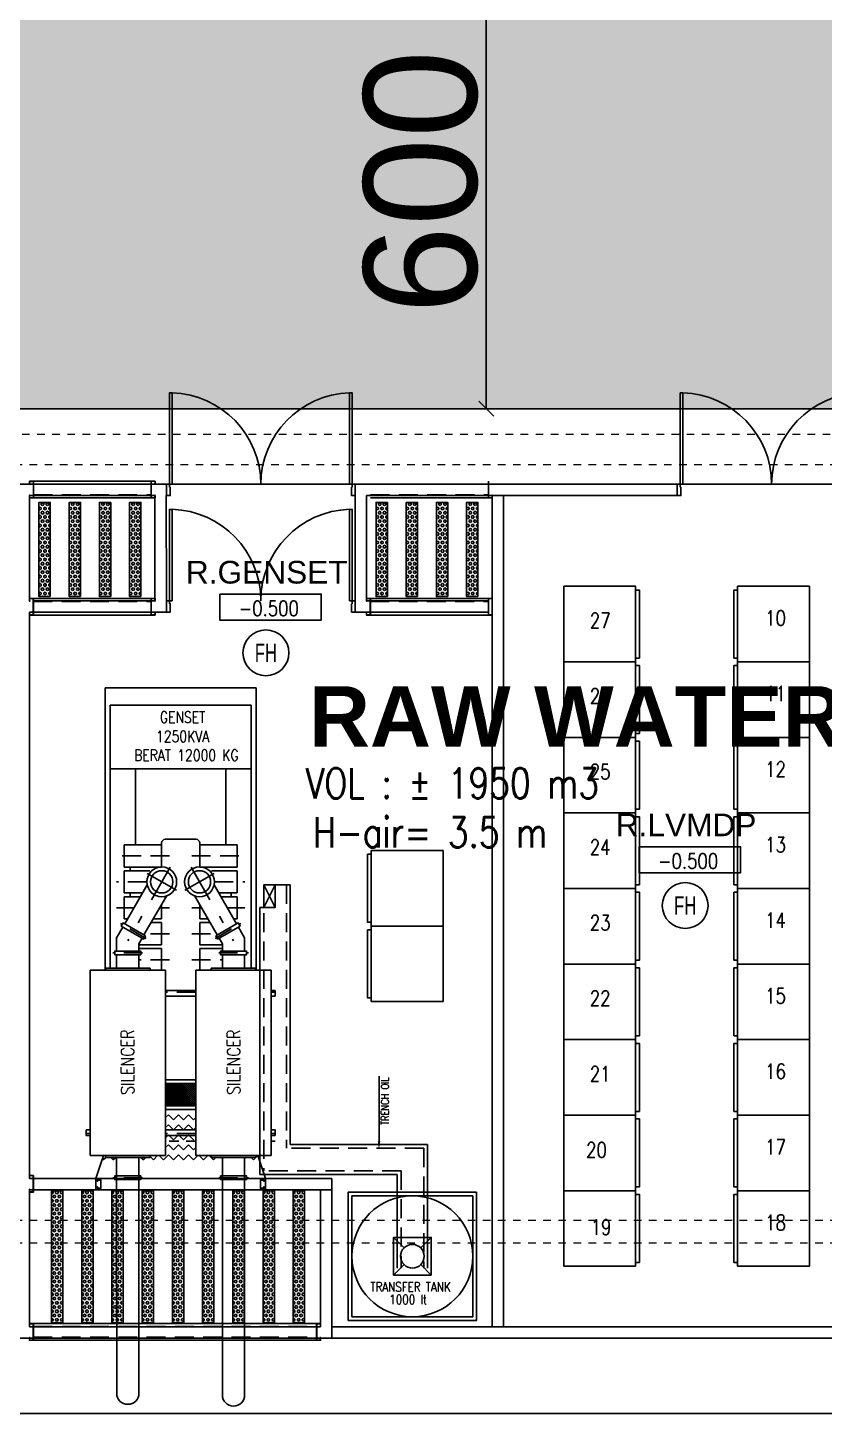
# Model space of a CAD drawing. Header units: inches. Extents: x 0 to 558, y -1 to 295.
# Drawn here: x 228.6 to 239.15, y 106.03 to 124.32 of the extents above; entities that cross this region are included whole.
import ezdxf
from ezdxf.enums import TextEntityAlignment as Align

# ---------------------------------------------------------------- set-up
doc = ezdxf.new("R2010")
doc.units = ezdxf.units.IN
doc.header["$MEASUREMENT"] = 0
for name, pattern in [('$0$HIDDEN', [0.375, 0.25, -0.125]), ('DASHDOT', [1, 0.5, -0.25, 0, -0.25]), ('HIDDEN', [0.375, 0.25, -0.125]), ('HIDDEN2', [0.1875, 0.125, -0.0625])]:
    doc.linetypes.add(name, pattern=pattern)
doc.layers.get('defpoints').update_dxf_attribs({"color": 1})
for name, color, linetype, lineweight in [('A-Anno-Leg', 7, 'Continuous', 30), ('A-FINISH', 1, 'Continuous', 5), ('ARSIR BETON', 8, 'Continuous', 5), ('lan', 7, 'Continuous', 15), ('RUMPUT', 93, 'Continuous', 0), ('u', 6, 'Continuous', 20)]:
    doc.layers.add(name, color=color, linetype=linetype, lineweight=lineweight)
for name, color, linetype in [('A-NOT+TEXT_100', 7, 'Continuous'), ('A-TXT100', 7, 'Continuous'), ('AR-DOOR', 8, 'Continuous'), ('AR-WALL', 8, 'Continuous'), ('AR-WIN', 8, 'Continuous'), ('dinding', 3, 'Continuous'), ('EL-ATT', 7, 'Continuous'), ('EL-GENSET', 3, 'Continuous'), ('EL-PANEL', 4, 'Continuous'), ('EL-STORAGE', 3, 'Continuous'), ('EL-TRENCH', 3, 'Continuous'), ('FEEDER', 3, 'Continuous'), ('LANTAI', 57, 'Continuous'), ('PA-FINISHING', 1, 'Continuous'), ('PL-TEKS', 7, 'Continuous'), ('PROFIL', 8, 'Continuous')]:
    doc.layers.add(name, color=color, linetype=linetype)
doc.styles.add('AR-300', font='arial.ttf', dxfattribs={"width": 0.8, "height": 900})
doc.styles.add('B-400', font='sanssb__.ttf', dxfattribs={"height": 400})
doc.styles.add('S-250', font='SIMPLEX.SHX', dxfattribs={"height": 250})
doc.styles.add('S035', font='SIMPLEX', dxfattribs={"width": 0.8, "height": 0.35})
doc.styles.add('S2-50', font='simplex.shx', dxfattribs={"width": 0.8, "height": 100})
doc.styles.add('S20-100', font='simplex.shx', dxfattribs={"width": 0.8, "height": 200})
doc.styles.add('S25-200', font='swissc.ttf', dxfattribs={"height": 500})
doc.styles.get("Standard").update_dxf_attribs({"font": 'arial.ttf'})
doc.dimstyles.new('sk-100 (SITE)', dxfattribs={"dimtxt": 1.5, "dimasz": 0.2, "dimexe": 0.2, "dimexo": 0, "dimgap": 0.1, "dimtad": 1, "dimdec": 0, "dimlfac": 100, "dimzin": 0, "dimdsep": 46, "dimtxsty": 'Standard', "dimblk": 'OBLIQUE', "dimcen": 0.09, "dimadec": 0, "dimazin": 0, "dimtfac": 1, "dimtdec": 0, "dimtofl": 0, "dimtmove": 0, "dimatfit": 3, "dimldrblk": 'OBLIQUE', "dimfxl": 1, "dimtolj": 1, "dimtzin": 0, "dimarcsym": 0})

# ---------------------------------------------------------------- blocks, each defined once
blk = doc.blocks.new('PROFIL')
at = {"layer": 'PROFIL'}
blk.add_lwpolyline([(13, -48, 0.388761), (10, -50), (0, -50), (0, 0), (110, 0), (110, -50), (100, -50, 0.388761), (97, -48), (91, -48, -0.414214), (90, -47, -0.414214), (91, -46), (98, -46, -0.231815), (101, -48), (106, -48, 0.414214), (108, -46), (108, -4, 0.414214), (106, -2), (4, -2, 0.414214), (2, -4), (2, -46, 0.414214), (4, -48), (9, -48, -0.231815), (12, -46), (19, -46, -0.414214), (20, -47, -0.414214), (19, -48)], format="xyb", close=True, dxfattribs=at)
blk = doc.blocks.new('PINT2')
at = {"layer": 'AR-DOOR'}
for points in [[(40, -110), (50, -110), (50, 0), (0, 0), (0, -150), (75, -150), (75, -1359), (40, -1359), (40, -150)], [(2460, -110), (2450, -110), (2450, 0), (2500, 0), (2500, -150), (2425, -150), (2425, -1359), (2460, -1359), (2460, -150)]]:
    blk.add_lwpolyline(points, close=True, dxfattribs=at)
for centre, start, end in [((40, -150), 271.6575, 0), ((2460, -150), 180, 268.3425)]:
    blk.add_arc(centre, 1210, start, end, dxfattribs=at)
blk = doc.blocks.new('TUNJUK_INI')
at = {"layer": 'A-NOT+TEXT_100', "color": 1}
blk.add_ellipse((0, 0), major_axis=(-252, 0), ratio=1, start_param=3.141678477293376, end_param=9.424863784472961, dxfattribs=at)
at = {"layer": 'A-NOT+TEXT_100', "style": 'S25-200', "width": 0.8}
blk.add_attdef('PC2', text='', height=200, dxfattribs=at).set_placement((0, 0), align=Align.MIDDLE_CENTER)
blk = doc.blocks.new('RG-1')
blk.add_lwpolyline([(-672, 342), (672, 342), (672, 0), (-672, 0)], close=True)
at = {"style": 'AR-300'}
for tag, p in [('0000', (-49, 1114)), ('XXX', (-49, 633))]:
    blk.add_attdef(tag, text='', height=300, dxfattribs=at).set_placement(p, align=Align.MIDDLE)
at = {"style": 'S20-100', "width": 0.8}
blk.add_attdef('%%P100.00', text='', height=200, dxfattribs=at).set_placement((-22, 54), align=Align.CENTER)
blk = doc.blocks.new('_Oblique')
at = {"color": 0, "linetype": 'ByBlock', "lineweight": -2}
blk.add_line((-0.5, -0.5), (0.5, 0.5), dxfattribs=at)
blk = doc.blocks.new('*D239')
at = {"layer": 'defpoints', "color": 0}
for p in [(232.482, 125.272), (230.482, 119.272), (234.677, 119.272)]:
    blk.add_point(p, dxfattribs=at)
at = {"layer": 'u', "color": 0, "lineweight": -2}
for p, q in [((232.482, 125.272), (234.877, 125.272)), ((234.677, 125.272), (234.677, 119.272)), ((230.482, 119.272), (234.877, 119.272))]:
    blk.add_line(p, q, dxfattribs=at)
at = {"layer": 'u', "color": 0, "lineweight": -2, "xscale": 0.2, "yscale": 0.2, "zscale": 0.2}
for p, rotation in [((234.677, 125.272), 90), ((234.677, 119.272), 270)]:
    blk.add_blockref('_Oblique', p, dxfattribs=dict(at, rotation=rotation))
at = {"layer": 'u', "color": 0, "insert": (233.811, 122.272), "char_height": 1.5, "attachment_point": 5, "rotation": 90}
blk.add_mtext('\\A1;600', dxfattribs=at)

msp = doc.modelspace()

# ---------------------------------------------------------------- hatches: boundary and pattern name
at = {"layer": 'ARSIR BETON'}
h = msp.add_hatch(dxfattribs=at)
h.set_pattern_fill('AR-HBONE', color=256, scale=0.004, style=0)
h.set_pattern_definition([(45, (37.0798, 226.14725), (6e-17, 0.5747364), [1.2192, -0.4064]), (135, (37.36716, 226.4346), (6e-17, 0.5747364), [1.2192, -0.4064])])
edge = h.paths.add_edge_path()
edge.add_arc((191.2828, 190.0679), 14, 90, 180)
edge.add_line((177.2828, 190.0679), (177.2828, 133.2715))
edge.add_arc((191.2827, 133.2715), 14, 179.99992, 263.11919)
edge.add_line((189.6055, 119.3724), (189.6055, 112.3227))
edge.add_line((189.6055, 112.3227), (189.7055, 112.3227))
edge.add_line((189.7055, 112.3227), (189.7055, 112.2227))
edge.add_line((189.7055, 112.2227), (201.7055, 112.2227))
edge.add_line((201.7055, 112.2227), (201.7055, 119.2715))
edge.add_line((201.7055, 119.2715), (380.22, 119.2715))
edge.add_arc((380.22, 133.2715), 14, 270, 360)
edge.add_line((394.22, 133.2715), (394.22, 186.8365))
edge.add_arc((380.07, 186.8365), 14.15, 0.00002, 89.99998)
edge.add_line((380.07, 200.9865), (288.3873, 200.9865))
edge.add_arc((288.3873, 203.9865), 3, 180, 270, ccw=False)
edge.add_line((285.3873, 203.9865), (285.3986, 204.9823))
edge.add_line((285.3986, 204.9823), (271.3873, 205.1475))
edge.add_line((271.3873, 205.1475), (271.3873, 204.9086))
edge.add_arc((270.5466, 204.9086), 0.8408, 270, 359.99999, ccw=False)
edge.add_line((270.5466, 204.0679), (191.2828, 204.0679))
edge = h.paths.add_edge_path()
edge.add_line((191.2672, 197.9562), (265.7566, 197.9585))
edge.add_arc((265.7568, 189.203), 8.7555, 41.343, 90.00169, ccw=False)
edge.add_line((272.3302, 194.9865), (332.5823, 194.9865))
edge.add_line((332.5823, 194.9865), (332.5823, 191.8715))
edge.add_line((332.5823, 191.8715), (340.1822, 191.8715))
edge.add_line((340.1822, 191.8715), (340.1822, 194.9865))
edge.add_line((340.1822, 194.9865), (380.07, 194.9865))
edge.add_arc((380.07, 186.8365), 8.15, 0, 90, ccw=False)
edge.add_line((388.22, 186.8365), (388.22, 163.1715))
edge.add_line((388.22, 163.1715), (388.22, 157.7117))
edge.add_line((388.22, 157.7117), (388.22, 133.2715))
edge.add_arc((380.22, 133.2715), 8, -90, 0, ccw=False)
edge.add_line((380.22, 125.2715), (191.2828, 125.2715))
edge.add_arc((191.185, 133.1732), 7.9023, 180.12317, 270.70845, ccw=False)
edge.add_line((183.2828, 133.1562), (183.2675, 189.9541))
edge.add_arc((191.2675, 189.9563), 8, 90.00169, 180.01541, ccw=False)
at = {"layer": 'EL-ATT'}
h = msp.add_hatch(dxfattribs=at)
h.set_pattern_fill('HEX', color=8, scale=0.15, angle=-270, style=0)
h.set_pattern_definition([(90, (234.46926, 126.210507), (-0.03247595, -3e-13), [0.01875, -0.0375]), (210, (234.46926, 126.210507), (0.016237975, -0.028125), [0.01875, -0.0375]), (150, (234.46926, 126.229257), (-0.016237975, -0.028125), [0.01875, -0.0375])])
h.paths.add_polyline_path([(228.905, 116.7842), (228.905, 118.0312), (228.755, 118.0312), (228.755, 116.7842)])
h = msp.add_hatch(dxfattribs=at)
h.set_pattern_fill('HEX', color=8, scale=0.15, angle=-270, style=0)
h.set_pattern_definition([(90, (234.86926, 126.210507), (-0.03247595, -3e-13), [0.01875, -0.0375]), (210, (234.86926, 126.210507), (0.016237975, -0.028125), [0.01875, -0.0375]), (150, (234.86926, 126.229257), (-0.016237975, -0.028125), [0.01875, -0.0375])])
h.paths.add_polyline_path([(229.305, 116.7842), (229.305, 118.0312), (229.155, 118.0312), (229.155, 116.7842)])
h = msp.add_hatch(dxfattribs=at)
h.set_pattern_fill('HEX', color=8, scale=0.15, angle=-270, style=0)
h.set_pattern_definition([(90, (235.26926, 126.210507), (-0.03247595, -3e-13), [0.01875, -0.0375]), (210, (235.26926, 126.210507), (0.016237975, -0.028125), [0.01875, -0.0375]), (150, (235.26926, 126.229257), (-0.016237975, -0.028125), [0.01875, -0.0375])])
h.paths.add_polyline_path([(229.705, 116.7842), (229.705, 118.0312), (229.555, 118.0312), (229.555, 116.7842)])
h = msp.add_hatch(dxfattribs=at)
h.set_pattern_fill('HEX', color=8, scale=0.15, angle=-270, style=0)
h.set_pattern_definition([(90, (235.66926, 126.210507), (-0.03247595, -3e-13), [0.01875, -0.0375]), (210, (235.66926, 126.210507), (0.016237975, -0.028125), [0.01875, -0.0375]), (150, (235.66926, 126.229257), (-0.016237975, -0.028125), [0.01875, -0.0375])])
h.paths.add_polyline_path([(230.105, 116.7842), (230.105, 118.0312), (229.955, 118.0312), (229.955, 116.7842)])
h = msp.add_hatch(dxfattribs=at)
h.set_pattern_fill('HEX', color=8, scale=0.15, angle=-270, style=0)
h.set_pattern_definition([(90, (238.931013, 126.210507), (-0.03247595, -3e-13), [0.01875, -0.0375]), (210, (238.931013, 126.210507), (0.016237975, -0.028125), [0.01875, -0.0375]), (150, (238.931013, 126.229257), (-0.016237975, -0.028125), [0.01875, -0.0375])])
h.paths.add_polyline_path([(233.3667, 116.7842), (233.3667, 118.0312), (233.2167, 118.0312), (233.2167, 116.7842)])
h = msp.add_hatch(dxfattribs=at)
h.set_pattern_fill('HEX', color=8, scale=0.15, angle=-270, style=0)
h.set_pattern_definition([(90, (239.331013, 126.210507), (-0.03247595, -3e-13), [0.01875, -0.0375]), (210, (239.331013, 126.210507), (0.016237975, -0.028125), [0.01875, -0.0375]), (150, (239.331013, 126.229257), (-0.016237975, -0.028125), [0.01875, -0.0375])])
h.paths.add_polyline_path([(233.7667, 116.7842), (233.7667, 118.0312), (233.6167, 118.0312), (233.6167, 116.7842)])
h = msp.add_hatch(dxfattribs=at)
h.set_pattern_fill('HEX', color=8, scale=0.15, angle=-270, style=0)
h.set_pattern_definition([(90, (239.731013, 126.210507), (-0.03247595, -3e-13), [0.01875, -0.0375]), (210, (239.731013, 126.210507), (0.016237975, -0.028125), [0.01875, -0.0375]), (150, (239.731013, 126.229257), (-0.016237975, -0.028125), [0.01875, -0.0375])])
h.paths.add_polyline_path([(234.1667, 116.7842), (234.1667, 118.0312), (234.0167, 118.0312), (234.0167, 116.7842)])
h = msp.add_hatch(dxfattribs=at)
h.set_pattern_fill('HEX', color=8, scale=0.15, angle=-270, style=0)
h.set_pattern_definition([(90, (240.131013, 126.210507), (-0.03247595, -3e-13), [0.01875, -0.0375]), (210, (240.131013, 126.210507), (0.016237975, -0.028125), [0.01875, -0.0375]), (150, (240.131013, 126.229257), (-0.016237975, -0.028125), [0.01875, -0.0375])])
h.paths.add_polyline_path([(234.5667, 116.7842), (234.5667, 118.0312), (234.4167, 118.0312), (234.4167, 116.7842)])
h = msp.add_hatch(dxfattribs=at)
h.set_pattern_fill('HEX', color=8, scale=0.15, angle=-270, style=0)
h.set_pattern_definition([(90, (223.357004, 116.597156), (0.03247595, 3e-13), [0.01875, -0.0375]), (330, (223.357004, 116.597156), (-0.016237975, -0.028125), [0.01875, -0.0375]), (30, (223.357004, 116.615906), (0.016237975, -0.028125), [0.01875, -0.0375])])
h.paths.add_polyline_path([(228.9213, 107.1709), (228.9213, 108.9178), (229.0713, 108.9178), (229.0713, 107.1709)])
h = msp.add_hatch(dxfattribs=at)
h.set_pattern_fill('HEX', color=8, scale=0.15, angle=-270, style=0)
h.set_pattern_definition([(90, (223.757004, 116.597156), (0.03247595, 3e-13), [0.01875, -0.0375]), (330, (223.757004, 116.597156), (-0.016237975, -0.028125), [0.01875, -0.0375]), (30, (223.757004, 116.615906), (0.016237975, -0.028125), [0.01875, -0.0375])])
h.paths.add_polyline_path([(229.3213, 107.1709), (229.3213, 108.9178), (229.4713, 108.9178), (229.4713, 107.1709)])
h = msp.add_hatch(dxfattribs=at)
h.set_pattern_fill('HEX', color=8, scale=0.15, angle=-270, style=0)
h.set_pattern_definition([(90, (224.157004, 116.597156), (0.03247595, 3e-13), [0.01875, -0.0375]), (330, (224.157004, 116.597156), (-0.016237975, -0.028125), [0.01875, -0.0375]), (30, (224.157004, 116.615906), (0.016237975, -0.028125), [0.01875, -0.0375])])
h.paths.add_polyline_path([(229.7213, 107.1709), (229.7213, 108.9178), (229.8713, 108.9178), (229.8713, 107.1709)])
h = msp.add_hatch(dxfattribs=at)
h.set_pattern_fill('HEX', color=8, scale=0.15, angle=-270, style=0)
h.set_pattern_definition([(90, (224.557004, 116.597156), (0.03247595, 3e-13), [0.01875, -0.0375]), (330, (224.557004, 116.597156), (-0.016237975, -0.028125), [0.01875, -0.0375]), (30, (224.557004, 116.615906), (0.016237975, -0.028125), [0.01875, -0.0375])])
h.paths.add_polyline_path([(230.1213, 107.1709), (230.1213, 108.9178), (230.2713, 108.9178), (230.2713, 107.1709)])
h = msp.add_hatch(dxfattribs=at)
h.set_pattern_fill('HEX', color=8, scale=0.15, angle=-270, style=0)
h.set_pattern_definition([(90, (224.957004, 116.597156), (0.03247595, 3e-13), [0.01875, -0.0375]), (330, (224.957004, 116.597156), (-0.016237975, -0.028125), [0.01875, -0.0375]), (30, (224.957004, 116.615906), (0.016237975, -0.028125), [0.01875, -0.0375])])
h.paths.add_polyline_path([(230.5213, 107.1709), (230.5213, 108.9178), (230.6713, 108.9178), (230.6713, 107.1709)])
h = msp.add_hatch(dxfattribs=at)
h.set_pattern_fill('HEX', color=8, scale=0.15, angle=-270, style=0)
h.set_pattern_definition([(90, (225.357004, 116.597156), (0.03247595, 3e-13), [0.01875, -0.0375]), (330, (225.357004, 116.597156), (-0.016237975, -0.028125), [0.01875, -0.0375]), (30, (225.357004, 116.615906), (0.016237975, -0.028125), [0.01875, -0.0375])])
h.paths.add_polyline_path([(230.9213, 107.1709), (230.9213, 108.9178), (231.0713, 108.9178), (231.0713, 107.1709)])
h = msp.add_hatch(dxfattribs=at)
h.set_pattern_fill('HEX', color=8, scale=0.15, angle=-270, style=0)
h.set_pattern_definition([(90, (225.757004, 116.597156), (0.03247595, 3e-13), [0.01875, -0.0375]), (330, (225.757004, 116.597156), (-0.016237975, -0.028125), [0.01875, -0.0375]), (30, (225.757004, 116.615906), (0.016237975, -0.028125), [0.01875, -0.0375])])
h.paths.add_polyline_path([(231.3213, 107.1709), (231.3213, 108.9178), (231.4713, 108.9178), (231.4713, 107.1709)])
h = msp.add_hatch(dxfattribs=at)
h.set_pattern_fill('HEX', color=8, scale=0.15, angle=-270, style=0)
h.set_pattern_definition([(90, (226.157004, 116.597156), (0.03247595, 3e-13), [0.01875, -0.0375]), (330, (226.157004, 116.597156), (-0.016237975, -0.028125), [0.01875, -0.0375]), (30, (226.157004, 116.615906), (0.016237975, -0.028125), [0.01875, -0.0375])])
h.paths.add_polyline_path([(231.7213, 107.1709), (231.7213, 108.9178), (231.8713, 108.9178), (231.8713, 107.1709)])
h = msp.add_hatch(dxfattribs=at)
h.set_pattern_fill('HEX', color=8, scale=0.15, angle=-270, style=0)
h.set_pattern_definition([(90, (226.557004, 116.597156), (0.03247595, 3e-13), [0.01875, -0.0375]), (330, (226.557004, 116.597156), (-0.016237975, -0.028125), [0.01875, -0.0375]), (30, (226.557004, 116.615906), (0.016237975, -0.028125), [0.01875, -0.0375])])
h.paths.add_polyline_path([(232.1213, 107.1709), (232.1213, 108.9178), (232.2713, 108.9178), (232.2713, 107.1709)])
at = {"layer": 'EL-GENSET'}
h = msp.add_hatch(dxfattribs=at)
h.set_pattern_fill('ANSI37', color=6, scale=0.15, angle=-270, style=0)
h.set_pattern_definition([(45, (-28.995765, 269.42445), (0.0132582509, -0.0132582509), []), (315, (-28.995765, 269.42445), (-0.0132582509, -0.0132582509), [])])
h.paths.add_polyline_path([(230.4305, 110.0453), (230.4305, 110.3398), (230.8305, 110.3398), (230.8305, 110.0453)])
h = msp.add_hatch(dxfattribs=at)
h.set_pattern_fill('ZIGZAG', color=6, scale=0.75, angle=-45, style=0)
h.set_pattern_definition([(225, (-28.99577, 269.42348), (-0.13258251, -1e-12), [0.09374999, -0.09374999]), (135, (-29.06206, 269.35719), (-1e-12, 0.13258251), [0.09374999, -0.09374999])])
h.paths.add_polyline_path([(230.4305, 109.9962), (230.8305, 109.9962), (230.8305, 109.6318), (230.8059, 109.6318), (230.8059, 109.5828), (230.8305, 109.5828), (230.8305, 109.5787), (230.4305, 109.5787), (230.4305, 109.5828), (230.455, 109.5828), (230.455, 109.6318), (230.4305, 109.6318)])
h.paths.add_polyline_path([(230.8305, 109.5787), (230.8305, 109.3864), (231.036, 109.3864), (231.036, 109.3619), (231.1832, 109.3619), (231.1832, 109.2984), (230.0777, 109.2984), (230.0777, 109.3619), (230.225, 109.3619), (230.225, 109.3864), (230.4305, 109.3864), (230.4305, 109.5787)])
h.paths.add_polyline_path([(229.7832, 109.3619), (229.7832, 109.2984), (229.5809, 109.2984), (229.6081, 109.3864), (229.636, 109.3864), (229.636, 109.3619)])
h.paths.add_polyline_path([(231.4777, 109.2984), (231.4777, 109.3619), (231.625, 109.3619), (231.625, 109.3864), (231.6529, 109.3864), (231.6801, 109.2984)])
at = {"layer": 'RUMPUT'}
h = msp.add_hatch(dxfattribs=at)
h.set_pattern_fill('GRASS', color=256, scale=0.03, angle=356.66969, style=0)
h.set_pattern_definition([(86.6697, (37.0798, 226.14725), (-0.5066041, 0.569206), [0.142875, -0.934755]), (41.6697, (37.0798, 226.14725), (-0.5066045, 0.5692064), [0.142875, -0.619125]), (131.6697, (37.0798, 226.14725), (-0.5692064, -0.5066045), [0.142875, -0.619125])])
edge = h.paths.add_edge_path()
edge.add_arc((191.2827, 133.2715), 14.1, 228.68546, 262.75879, ccw=False)
edge.add_line((181.9741, 122.6811), (181.9741, 119.2087))
edge.add_line((181.9741, 119.2087), (188.4741, 119.2087))
edge.add_line((188.4741, 119.2087), (188.4741, 108.0087))
edge.add_line((188.4741, 108.0087), (173.7741, 108.0087))
edge.add_line((173.7741, 108.0087), (173.7741, 119.7566))
edge.add_line((173.7741, 119.7566), (173.0021, 107.7702))
edge.add_line((173.0021, 107.7702), (181.4677, 107.3411))
edge.add_line((181.4677, 107.3411), (188.8733, 105.5981))
edge.add_line((188.8733, 105.5981), (196.1641, 103.4115))
edge.add_line((196.1641, 103.4115), (203.4505, 101.2262))
edge.add_line((203.4505, 101.2262), (221.7793, 96.4053))
edge.add_line((221.7793, 96.4053), (240.1243, 91.5802))
edge.add_line((240.1243, 91.5802), (243.0256, 89.7818))
edge.add_line((243.0256, 89.7818), (243.0422, 88.8171))
edge.add_line((243.0422, 88.8171), (247.7305, 88.8171))
edge.add_line((247.7305, 88.8171), (247.7305, 98.8319))
edge.add_line((247.7305, 98.8319), (218.5805, 98.8319))
edge.add_line((218.5805, 98.8319), (218.5805, 101.4819))
edge.add_line((218.5805, 101.4819), (208.5305, 101.4819))
edge.add_line((208.5305, 101.4819), (208.5305, 105.8715))
edge.add_line((208.5305, 105.8715), (207.5305, 105.8715))
edge.add_line((207.5305, 105.8715), (207.5305, 109.5199))
edge.add_line((207.5305, 109.5199), (202.6055, 109.5199))
edge.add_line((202.6055, 109.5199), (202.6055, 119.1715))
edge.add_line((202.6055, 119.1715), (201.8055, 119.1715))
edge.add_line((201.8055, 119.1715), (201.8055, 105.6227))
edge.add_line((201.8055, 105.6227), (189.5055, 105.6227))
edge.add_line((189.5055, 105.6227), (189.5055, 119.284))

# ---------------------------------------------------------------- linework, layer by layer
msp.add_lwpolyline([(232.432, 106.9715), (242.154, 106.9715), (242.154, 107.1215), (232.6305, 107.1215)])
at = {"layer": 'A-FINISH', "linetype": '$0$HIDDEN', "ltscale": 0.0003}
for p, q in [((227.4305, 118.5319), (247.4305, 118.5319)), ((227.4305, 108.5319), (247.4305, 108.5319)), ((227.4305, 108.2319), (247.4305, 108.2319))]:
    msp.add_line(p, q, dxfattribs=at)
msp.add_lwpolyline([(218.6805, 98.9319), (247.8305, 98.9319), (247.8305, 118.9319), (208.6305, 118.9319), (208.6305, 101.5819)], dxfattribs=at)
at = {"layer": 'AR-DOOR'}
for p, q in [((228.6805, 118.3103), (228.632, 118.3103)), ((228.6805, 118.0933), (228.6805, 118.3103)), ((228.682, 118.0918), (228.682, 118.3118)), ((230.2407, 118.3118), (230.2892, 118.3118)), ((230.2407, 118.0918), (230.2407, 118.3118)), ((230.2422, 118.0933), (230.2422, 118.3103)), ((234.704, 118.0918), (234.704, 118.3118)), ((234.7055, 118.0933), (234.7055, 118.3103)), ((228.6705, 118.0918), (228.6305, 118.0918)), ((228.6705, 118.0918), (228.6305, 118.0918)), ((228.632, 118.0933), (228.6805, 118.0933)), ((230.2907, 118.0933), (230.2422, 118.0933)), ((230.2522, 118.0918), (230.2922, 118.0918)), ((230.2522, 118.0918), (230.2922, 118.0918)), ((234.754, 118.0933), (234.7055, 118.0933)), ((234.7155, 118.0918), (234.7555, 118.0918)), ((234.7155, 118.0918), (234.7555, 118.0918)), ((228.6305, 116.7591), (228.679, 116.7591)), ((228.679, 116.7589, -3.8737), (228.679, 116.5419, -3.8737)), ((228.6805, 116.7604, -3.8737), (228.6805, 116.5404, -3.8737)), ((230.2407, 116.7606, -0.288), (230.2407, 116.5406, -0.288)), ((230.2907, 116.7591, -0.288), (230.2422, 116.7591, -0.288)), ((230.2422, 116.7591, -0.288), (230.2422, 116.5421, -0.288)), ((230.2522, 116.7606, -0.288), (230.2922, 116.7606, -0.288)), ((230.2522, 116.7606, -0.288), (230.2922, 116.7606, -0.288)), ((233.1401, 116.7591, -0.288), (233.0916, 116.7591, -0.288)), ((233.1401, 116.7591, -0.288), (233.1401, 116.5421, -0.288)), ((233.1401, 116.7591, -0.288), (233.1401, 116.5421, -0.288)), ((233.1416, 116.7606, -0.288), (233.1416, 116.5406, -0.288)), ((233.1416, 116.7606, -0.288), (233.1416, 116.5406, -0.288)), ((234.704, 116.7606, -0.288), (234.704, 116.5406, -0.288)), ((234.754, 116.7591, -0.288), (234.7055, 116.7591, -0.288)), ((234.7055, 116.7591, -0.288), (234.7055, 116.5421, -0.288)), ((234.7155, 116.7606, -0.288), (234.7555, 116.7606, -0.288)), ((234.7155, 116.7606, -0.288), (234.7555, 116.7606, -0.288)), ((228.679, 116.5419, -3.8737), (228.6305, 116.5419, -3.8737)), ((230.2422, 116.5421, -0.288), (230.2907, 116.5421, -0.288)), ((233.1401, 116.5421, -0.288), (233.0916, 116.5421, -0.288)), ((234.7055, 116.5421, -0.288), (234.754, 116.5421, -0.288)), ((228.679, 109.1228), (228.6305, 109.1228)), ((228.679, 108.9058), (228.679, 109.1228)), ((228.679, 108.9058), (228.679, 109.1228)), ((228.6805, 108.9043), (228.6805, 109.1243)), ((228.6805, 108.9043), (228.6805, 109.1243)), ((228.669, 108.9043), (228.629, 108.9043)), ((228.669, 108.9043), (228.629, 108.9043)), ((228.6305, 108.9058), (228.679, 108.9058)), ((228.679, 107.1607), (228.6305, 107.1607)), ((228.679, 106.9437), (228.679, 107.1607)), ((228.679, 106.9437), (228.679, 107.1607)), ((228.6805, 106.9422), (228.6805, 107.1622)), ((228.6805, 106.9422), (228.6805, 107.1622)), ((232.4305, 106.9422), (232.4305, 107.1622)), ((232.4305, 106.9422), (232.4305, 107.1622)), ((232.432, 106.9437), (232.432, 107.1607)), ((232.432, 107.1607), (232.4805, 107.1607)), ((232.432, 106.9437), (232.432, 107.1607)), ((228.669, 106.9422), (228.629, 106.9422)), ((228.669, 106.9422), (228.629, 106.9422)), ((228.6305, 106.9437), (228.679, 106.9437)), ((232.4805, 106.9437), (232.432, 106.9437)), ((232.442, 106.9422), (232.482, 106.9422)), ((232.442, 106.9422), (232.482, 106.9422))]:
    msp.add_line(p, q, dxfattribs=at)
for points in [[(228.682, 118.3118), (228.6305, 118.3118), (228.6305, 118.2851, -0.5108199), (228.632, 118.2841), (228.632, 118.2771)], [(230.2407, 118.3118), (230.2922, 118.3118), (230.2922, 118.2851, 0.5108199), (230.2907, 118.2841), (230.2907, 118.2771)], [(228.682, 118.0918), (228.6305, 118.0918), (228.6305, 118.1185, 0.5108199), (228.632, 118.1195), (228.632, 118.1285), (228.6335, 118.1285), (228.6335, 118.1195)], [(230.2407, 118.0918), (230.2922, 118.0918), (230.2922, 118.1185, -0.5108199), (230.2907, 118.1195), (230.2907, 118.1285), (230.2892, 118.1285), (230.2892, 118.1195)], [(234.704, 118.0918), (234.7555, 118.0918), (234.7555, 118.1185, -0.5108199), (234.754, 118.1195), (234.754, 118.1285), (234.7525, 118.1285), (234.7525, 118.1195)], [(228.6805, 109.1243), (228.629, 109.1243), (228.629, 109.0977, -0.5108199), (228.6305, 109.0966), (228.6305, 109.0897)], [(228.6805, 108.9043), (228.629, 108.9043), (228.629, 108.931, 0.5108199), (228.6305, 108.9321), (228.6305, 108.941), (228.632, 108.941), (228.632, 108.9321)], [(228.6805, 107.1622), (228.629, 107.1622), (228.629, 107.1355, -0.5108199), (228.6305, 107.1345), (228.6305, 107.1275)], [(232.4305, 107.1622), (232.482, 107.1622), (232.482, 107.1355, 0.5108199), (232.4805, 107.1345), (232.4805, 107.1275)], [(228.6805, 106.9422), (228.629, 106.9422), (228.629, 106.9689, 0.5108199), (228.6305, 106.9699), (228.6305, 106.9789), (228.632, 106.9789), (228.632, 106.9699)], [(232.4305, 106.9422), (232.482, 106.9422), (232.482, 106.9689, -0.5108199), (232.4805, 106.9699), (232.4805, 106.9789), (232.479, 106.9789), (232.479, 106.9699)]]:
    msp.add_lwpolyline(points, format="xyb", dxfattribs=at)
for points, elevation in [([(228.6805, 116.7604), (228.629, 116.7604), (228.629, 116.7337, -0.5108199), (228.6305, 116.7326), (228.6305, 116.7237), (228.632, 116.7237), (228.632, 116.7326)], -3.8737), ([(230.2407, 116.7606), (230.2922, 116.7606), (230.2922, 116.7339, 0.5108199), (230.2907, 116.7329), (230.2907, 116.7239), (230.2892, 116.7239), (230.2892, 116.7329)], -0.288), ([(233.1416, 116.7606), (233.0901, 116.7606), (233.0901, 116.7339, -0.5108199), (233.0916, 116.7329), (233.0916, 116.7239), (233.0931, 116.7239), (233.0931, 116.7329)], -0.288), ([(234.704, 116.7606), (234.7555, 116.7606), (234.7555, 116.7339, 0.5108199), (234.754, 116.7329), (234.754, 116.7239), (234.7525, 116.7239), (234.7525, 116.7329)], -0.288), ([(228.6805, 116.5404), (228.629, 116.5404), (228.629, 116.567, 0.5108199), (228.6305, 116.5681), (228.6305, 116.575)], -3.8737), ([(230.2407, 116.5406), (230.2922, 116.5406), (230.2922, 116.5673, -0.5108199), (230.2907, 116.5683), (230.2907, 116.5753)], -0.288), ([(233.1416, 116.5406), (233.0901, 116.5406), (233.0901, 116.5673, 0.5108199), (233.0916, 116.5683), (233.0916, 116.5753)], -0.288), ([(234.704, 116.5406), (234.7555, 116.5406), (234.7555, 116.5673, -0.5108199), (234.754, 116.5683), (234.754, 116.5753)], -0.288)]:
    msp.add_lwpolyline(points, format="xyb", dxfattribs=dict(at, elevation=elevation))
at = {"layer": 'AR-WIN'}
for p, q in [((228.682, 118.3118), (230.2407, 118.3118)), ((228.682, 118.0918), (230.2407, 118.0918)), ((234.704, 118.0918), (233.1437, 118.0918)), ((228.6805, 116.7606, -3.8737), (230.2422, 116.7606, -0.2849)), ((233.1416, 116.7606, -0.288), (234.704, 116.7606, -0.288)), ((228.6805, 116.5404, -3.3121), (230.2407, 116.5406, -0.288)), ((233.1416, 116.5406, -0.288), (234.704, 116.5406, -0.288)), ((228.629, 107.1622), (232.4305, 107.1622)), ((228.6805, 106.9422), (232.4305, 106.9422))]:
    msp.add_line(p, q, dxfattribs=at)
at = {"layer": 'AR-WIN', "linetype": 'HIDDEN'}
for p, q in [((228.682, 118.2721), (230.2422, 118.2721)), ((228.682, 118.1315), (230.2422, 118.1315)), ((233.1437, 118.1315), (234.704, 118.1315)), ((228.6805, 116.7206, -3.8737), (230.2422, 116.7206, -3.8737)), ((233.1416, 116.7206), (234.704, 116.7206, -0.3535)), ((228.6805, 116.5801, -3.8737), (230.2407, 116.5801, -3.8737)), ((233.1416, 116.5801), (234.704, 116.5801)), ((228.6805, 107.1228), (232.4305, 107.1228)), ((228.6805, 106.9815), (232.4305, 106.9815))]:
    msp.add_line(p, q, dxfattribs=at)
at = {"layer": 'dinding', "color": 0}
for p, q in [((230.4422, 118.2715), (228.4805, 118.2715)), ((242.154, 118.2715), (230.5172, 118.2715)), ((232.9422, 118.2306), (232.9422, 116.5806)), ((228.6305, 116.7337), (228.6305, 118.1215)), ((230.2907, 118.1215), (228.6305, 118.1215)), ((230.2907, 118.1215), (230.2907, 116.7337)), ((230.4407, 118.1215), (230.4422, 116.7306)), ((233.0922, 118.1215), (233.0916, 116.7306, 3.8737)), ((237.204, 118.1215), (233.0922, 118.1215)), ((234.754, 118.1215), (234.754, 107.1215)), ((234.904, 118.1215), (234.904, 107.1215)), ((230.2907, 116.7306, -0.288), (228.6805, 116.7306, -0.0502)), ((234.704, 116.7306, 3.6356), (233.0916, 116.7306, 3.8737)), ((228.6305, 116.5806), (228.6305, 109.0837)), ((230.4392, 116.5806), (228.6305, 116.5806)), ((234.704, 116.5806, 4.4839), (232.9422, 116.5806)), ((228.6305, 109.0837), (232.6305, 109.0837)), ((232.6305, 109.0837), (232.6305, 106.9715)), ((228.6305, 108.9337), (232.6305, 108.9337)), ((228.6305, 108.9337), (228.6305, 107.1215)), ((232.4805, 108.9337), (232.4805, 107.1215)), ((228.6305, 107.1215), (232.4805, 107.1215)), ((228.4805, 106.9715), (232.432, 106.9715))]:
    msp.add_line(p, q, dxfattribs=at)
at = {"layer": 'dinding'}
for p, q in [((230.4422, 116.5806), (228.6805, 116.5806)), ((234.704, 116.5806, 3.8737), (233.0916, 116.5806, 3.8737)), ((233.232, 116.5806), (233.432, 116.5806))]:
    msp.add_line(p, q, dxfattribs=at)
msp.add_lwpolyline([(207.6305, 109.6199), (207.6305, 105.9715), (243.154, 105.9715), (243.154, 119.2715), (202.7055, 119.2715), (202.7055, 109.6199)], close=True, dxfattribs=at)
at = {"layer": 'EL-ATT', "color": 8}
for points in [[(228.905, 116.7842), (228.905, 118.0312), (228.755, 118.0312), (228.755, 116.7842)], [(229.305, 116.7842), (229.305, 118.0312), (229.155, 118.0312), (229.155, 116.7842)], [(229.705, 116.7842), (229.705, 118.0312), (229.555, 118.0312), (229.555, 116.7842)], [(230.105, 116.7842), (230.105, 118.0312), (229.955, 118.0312), (229.955, 116.7842)], [(233.3667, 116.7842), (233.3667, 118.0312), (233.2167, 118.0312), (233.2167, 116.7842)], [(233.7667, 116.7842), (233.7667, 118.0312), (233.6167, 118.0312), (233.6167, 116.7842)], [(234.1667, 116.7842), (234.1667, 118.0312), (234.0167, 118.0312), (234.0167, 116.7842)], [(234.5667, 116.7842), (234.5667, 118.0312), (234.4167, 118.0312), (234.4167, 116.7842)], [(228.9213, 107.1709), (228.9213, 108.9178), (229.0713, 108.9178), (229.0713, 107.1709)], [(229.3213, 107.1709), (229.3213, 108.9178), (229.4713, 108.9178), (229.4713, 107.1709)], [(229.7213, 107.1709), (229.7213, 108.9178), (229.8713, 108.9178), (229.8713, 107.1709)], [(230.1213, 107.1709), (230.1213, 108.9178), (230.2713, 108.9178), (230.2713, 107.1709)], [(230.5213, 107.1709), (230.5213, 108.9178), (230.6713, 108.9178), (230.6713, 107.1709)], [(230.9213, 107.1709), (230.9213, 108.9178), (231.0713, 108.9178), (231.0713, 107.1709)], [(231.3213, 107.1709), (231.3213, 108.9178), (231.4713, 108.9178), (231.4713, 107.1709)], [(231.7213, 107.1709), (231.7213, 108.9178), (231.8713, 108.9178), (231.8713, 107.1709)], [(232.1213, 107.1709), (232.1213, 108.9178), (232.2713, 108.9178), (232.2713, 107.1709)]]:
    msp.add_lwpolyline(points, close=True, dxfattribs=at)
at = {"layer": 'EL-GENSET', "color": 7}
for p, q in [((229.6305, 111.8406), (229.6305, 115.5787)), ((231.6305, 111.8406), (231.6305, 115.5787))]:
    msp.add_line(p, q, dxfattribs=at)
at = {"layer": 'EL-GENSET', "color": 7, "linetype": 'ByBlock'}
msp.add_line((231.6305, 115.5787), (229.6305, 115.5787), dxfattribs=at)
at = {"layer": 'EL-GENSET'}
for p, q in [((229.6979, 115.3462), (231.5631, 115.3462)), ((229.6979, 111.8651), (229.6979, 115.3462)), ((231.5631, 111.8651), (231.5631, 115.3462)), ((231.5631, 114.5046), (229.6979, 114.5046)), ((230.0325, 113.5004), (230.0325, 114.5046)), ((231.2285, 113.5004), (231.2285, 114.5046)), ((230.4271, 113.5725), (230.8339, 113.5725)), ((230.8339, 113.5725), (230.4271, 113.5725)), ((229.8833, 113.5004), (230.378, 113.5004)), ((229.8833, 113.2059), (229.8833, 113.5004)), ((230.378, 113.5004), (230.378, 113.5234)), ((230.378, 113.2059), (230.378, 113.5004)), ((230.883, 113.5004), (230.883, 113.5234)), ((230.883, 113.2059), (230.883, 113.5004)), ((231.3777, 113.5004), (230.883, 113.5004)), ((231.3777, 113.2059), (231.3777, 113.5004)), ((229.8833, 113.2059), (230.378, 113.2059)), ((229.9618, 113.1568), (229.9618, 113.2059)), ((231.3777, 113.2059), (230.883, 113.2059)), ((229.8833, 113.1568), (230.2207, 113.1568)), ((229.8833, 112.8623), (229.8833, 113.1568)), ((231.3777, 113.1568), (231.0403, 113.1568)), ((231.3777, 112.8623), (231.3777, 113.1568)), ((229.8833, 112.8623), (230.1256, 112.8623)), ((229.8899, 112.4542), (230.1873, 112.9694)), ((229.9618, 112.8132), (229.9618, 112.8623)), ((231.3711, 112.4542), (231.0736, 112.9694)), ((231.3777, 112.8623), (231.1354, 112.8623)), ((231.2992, 112.8132), (231.2992, 112.8623)), ((229.8833, 112.8132), (230.0972, 112.8132)), ((229.8833, 112.5187), (229.8833, 112.8132)), ((230.145, 112.3069), (230.4424, 112.8221)), ((230.378, 112.5187), (230.378, 112.7106)), ((231.116, 112.3069), (230.8186, 112.8221)), ((230.883, 112.5187), (230.883, 112.7106)), ((231.3777, 112.8132), (231.1638, 112.8132)), ((231.3777, 112.5187), (231.3777, 112.8132)), ((229.8833, 112.5187), (229.9272, 112.5187)), ((230.2672, 112.5187), (230.378, 112.5187)), ((230.9937, 112.5187), (230.883, 112.5187)), ((231.3777, 112.5187), (231.3338, 112.5187)), ((229.7832, 112.2694), (229.8654, 112.4117)), ((230.2389, 112.4697), (230.378, 112.4697)), ((230.378, 112.1752), (230.378, 112.4697)), ((230.883, 112.1752), (230.883, 112.4697)), ((231.0221, 112.4697), (230.883, 112.4697)), ((231.4777, 112.2694), (231.3956, 112.4117)), ((229.7832, 112.0935), (229.7832, 112.2694)), ((230.0777, 112.1905), (230.1204, 112.2644)), ((230.0777, 112.0935), (230.0777, 112.1905)), ((230.0777, 112.1752), (230.378, 112.1752)), ((230.0777, 112.1261), (230.378, 112.1261)), ((230.378, 112.1261), (230.378, 111.8406)), ((231.1832, 112.1752), (230.883, 112.1752)), ((230.883, 112.1261), (230.883, 111.8406)), ((231.1832, 112.1261), (230.883, 112.1261)), ((231.1832, 112.1905), (231.1406, 112.2644)), ((231.1832, 112.0935), (231.1832, 112.1905)), ((231.4777, 112.0935), (231.4777, 112.2694)), ((229.7832, 111.8651), (229.7832, 112.0444)), ((230.0777, 111.8651), (230.0777, 112.0444)), ((231.1832, 111.8651), (231.1832, 112.0444)), ((231.4777, 111.8651), (231.4777, 112.0444)), ((229.4305, 109.3864), (229.4305, 111.8406)), ((230.4305, 111.8406), (229.4305, 111.8406)), ((230.225, 111.8651), (229.636, 111.8651)), ((229.636, 111.8651), (229.636, 111.8406)), ((230.225, 111.8651), (230.225, 111.8406)), ((230.4305, 109.3864), (230.4305, 111.8406)), ((230.8305, 109.3864), (230.8305, 111.8406)), ((230.8305, 111.8406), (231.8305, 111.8406)), ((231.036, 111.8651), (231.036, 111.8406)), ((231.036, 111.8651), (231.625, 111.8651)), ((231.625, 111.8651), (231.625, 111.8406)), ((231.8305, 109.3864), (231.8305, 111.8406)), ((230.4305, 110.3889), (230.8305, 110.3889)), ((230.4305, 110.3398), (230.8305, 110.3398)), ((230.4305, 110.0453), (230.8305, 110.0453)), ((230.8305, 109.9962), (230.4305, 109.9962)), ((230.4305, 109.3864), (229.4305, 109.3864)), ((229.636, 109.3619), (229.636, 109.3864)), ((230.225, 109.3619), (230.225, 109.3864)), ((230.8305, 109.3864), (231.8305, 109.3864)), ((231.036, 109.3619), (231.036, 109.3864)), ((231.625, 109.3619), (231.625, 109.3864)), ((230.225, 109.3619), (229.636, 109.3619)), ((229.7832, 108.9182), (229.7832, 109.3619)), ((230.0777, 108.9182), (230.0777, 109.3619)), ((231.036, 109.3619), (231.625, 109.3619)), ((231.1832, 108.9182), (231.1832, 109.3619)), ((231.4777, 108.9182), (231.4777, 109.3619)), ((229.7837, 106.2414), (229.7832, 109.0691)), ((230.0782, 106.2415), (230.0777, 109.0691)), ((231.1832, 106.2173), (231.1832, 109.0691)), ((231.4777, 106.2173), (231.4777, 109.0691))]:
    msp.add_line(p, q, dxfattribs=at)
at = {"layer": 'EL-GENSET', "color": 6, "linetype": 'HIDDEN'}
for p, q in [((230.4832, 113.3532), (229.7827, 113.3532)), ((230.7777, 113.3532), (231.4783, 113.3532)), ((230.1832, 113.0096), (229.7827, 113.0096)), ((231.0777, 113.0096), (231.4783, 113.0096)), ((230.0122, 112.666), (229.7827, 112.666)), ((230.4832, 112.666), (230.3523, 112.666)), ((230.7777, 112.666), (230.9087, 112.666)), ((231.2488, 112.666), (231.4783, 112.666)), ((230.4832, 112.3224), (230.1539, 112.3224)), ((230.7777, 112.3224), (231.1071, 112.3224)), ((230.4832, 111.9788), (230.0777, 111.9788)), ((230.7777, 111.9788), (231.1832, 111.9788)), ((230.8305, 111.5483), (230.4305, 111.5483)), ((231.8305, 111.5483), (231.8805, 111.5483)), ((229.4305, 109.6787), (229.3805, 109.6787)), ((230.8305, 109.6787), (230.4305, 109.6787)), ((231.8305, 109.6787), (231.8805, 109.6787))]:
    msp.add_line(p, q, dxfattribs=at)
at = {"layer": 'EL-GENSET', "color": 8}
for p, q in [((231.7305, 112.9692), (232.0805, 112.9692)), ((231.8805, 112.9692), (231.8805, 112.6692)), ((231.8805, 112.6692), (231.6805, 112.6692))]:
    msp.add_line(p, q, dxfattribs=at)
at = {"layer": 'EL-GENSET', "color": 8, "linetype": 'HIDDEN'}
for p, q in [((231.7305, 112.9692), (231.7305, 109.184)), ((232.0305, 112.9692), (232.0305, 109.484)), ((233.8482, 109.484), (232.0305, 109.484)), ((233.8482, 109.484), (233.8482, 107.8974)), ((233.5482, 109.184), (231.7305, 109.184)), ((233.5482, 109.184), (233.5482, 107.8974))]:
    msp.add_line(p, q, dxfattribs=at)
at = {"layer": 'EL-GENSET', "color": 8, "linetype": 'ByBlock'}
for p, q in [((232.0805, 112.9692), (232.0805, 109.534)), ((231.6805, 112.6692), (231.6805, 109.134)), ((233.8982, 109.534), (232.0805, 109.534)), ((233.8982, 109.534), (233.8982, 107.8974)), ((233.4982, 109.134), (231.6805, 109.134)), ((233.4982, 109.134), (233.4982, 107.8974))]:
    msp.add_line(p, q, dxfattribs=at)
at = {"layer": 'EL-GENSET', "color": 1, "linetype": 'HIDDEN'}
for p, q in [((230.1752, 112.2612), (229.8351, 112.4575)), ((231.0858, 112.2612), (231.4258, 112.4575)), ((230.1268, 112.069), (229.7342, 112.069)), ((231.1342, 112.069), (231.5268, 112.069)), ((230.1268, 109.0936), (229.7342, 109.0936)), ((231.1342, 109.0936), (231.5268, 109.0936))]:
    msp.add_line(p, q, dxfattribs=at)
at = {"layer": 'EL-GENSET', "color": 2}
for p, q in [((230.8305, 111.5733), (230.4305, 111.5733)), ((231.8305, 111.5733), (231.8805, 111.5733)), ((231.8805, 111.5733), (231.8805, 111.4983)), ((230.8305, 111.4983), (230.4305, 111.4983)), ((231.8305, 111.4983), (231.8805, 111.4983)), ((229.4305, 109.7287), (229.3805, 109.7287)), ((229.3805, 109.6537), (229.3805, 109.7287)), ((230.8305, 109.7287), (230.4305, 109.7287)), ((231.8305, 109.7287), (231.8805, 109.7287)), ((231.8805, 109.6537), (231.8805, 109.7287)), ((229.4305, 109.6537), (229.3805, 109.6537)), ((230.8305, 109.6537), (230.4305, 109.6537)), ((231.8305, 109.6537), (231.8805, 109.6537))]:
    msp.add_line(p, q, dxfattribs=at)
at = {"layer": 'EL-GENSET', "color": 6}
msp.add_line((233.2568, 109.5375), (233.2568, 110.4371), dxfattribs=at)
at = {"layer": 'EL-GENSET', "color": 7, "linetype": 'HIDDEN2'}
for p, q in [((230.8305, 109.5787), (230.4305, 109.5787)), ((231.8805, 109.5787), (231.8305, 109.5787))]:
    msp.add_line(p, q, dxfattribs=at)
at = {"layer": 'EL-GENSET', "color": 8, "linetype": 'ByBlock'}
msp.add_lwpolyline([(231.7305, 112.6692), (231.8805, 112.6692), (231.8805, 112.9692), (231.7305, 112.9692), (231.7305, 112.6692), (231.8805, 112.9692), (231.8805, 112.6692), (231.7305, 112.9692)], dxfattribs=at)
at = {"layer": 'EL-GENSET'}
for points in [[(230.1662, 112.2947), (230.1417, 112.2522), (229.8441, 112.424), (229.8687, 112.4665)], [(231.0948, 112.2947), (231.1193, 112.2522), (231.4169, 112.424), (231.3923, 112.4665)], [(230.1023, 112.0444), (230.1023, 112.0935), (229.7587, 112.0935), (229.7587, 112.0444)], [(231.1587, 112.0444), (231.1587, 112.0935), (231.5023, 112.0935), (231.5023, 112.0444)], [(230.1023, 109.1182), (230.1023, 109.0691), (229.7587, 109.0691), (229.7587, 109.1182)], [(231.1587, 109.1182), (231.1587, 109.0691), (231.5023, 109.0691), (231.5023, 109.1182)]]:
    msp.add_lwpolyline(points, close=True, dxfattribs=at)
at = {"layer": 'EL-GENSET', "linetype": 'Continuous'}
for points in [[(229.5055, 108.9337), (229.5055, 109.0837), (229.6081, 109.3864)], [(231.7555, 108.9337), (231.7555, 109.0837), (231.6529, 109.3864)]]:
    msp.add_lwpolyline(points, dxfattribs=at)
at = {"layer": 'EL-GENSET'}
for centre, radius in [((230.3805, 113.0094), 0.1972), ((230.8805, 113.0094), 0.1972), ((230.3805, 113.0094), 0.1472), ((230.8805, 113.0094), 0.1472)]:
    msp.add_circle(centre, radius, dxfattribs=at)
for centre, radius, start, end in [((230.4271, 113.5234), 0.0491, 90, 180), ((230.8339, 113.5234), 0.0491, 0, 90), ((229.931, 106.2415), 0.1472, 180.01003, 0.01003), ((231.3305, 106.2173), 0.1472, 180, 0)]:
    msp.add_arc(centre, radius, start, end, dxfattribs=at)
at = {"layer": 'EL-GENSET', "color": 6}
msp.add_solid([(233.2401, 109.5753), (233.2734, 109.5753), (233.2568, 109.4676)], dxfattribs=at)
at = {"layer": 'EL-PANEL'}
for points in [[(236.654, 115.9215), (236.654, 116.9215), (235.704, 116.9215), (235.704, 115.9215)], [(236.654, 116.8715), (236.654, 115.9715), (236.704, 115.9715), (236.704, 116.8715)], [(238.004, 116.8715), (238.004, 115.9715), (237.954, 115.9715), (237.954, 116.8715)], [(238.004, 115.9215), (238.004, 116.9215), (238.954, 116.9215), (238.954, 115.9215)], [(236.654, 114.9215), (236.654, 115.9215), (235.704, 115.9215), (235.704, 114.9215)], [(236.654, 115.8715), (236.654, 114.9715), (236.704, 114.9715), (236.704, 115.8715)], [(238.004, 115.8715), (238.004, 114.9715), (237.954, 114.9715), (237.954, 115.8715)], [(238.004, 114.9215), (238.004, 115.9215), (238.954, 115.9215), (238.954, 114.9215)], [(236.654, 113.9215), (236.654, 114.9215), (235.704, 114.9215), (235.704, 113.9215)], [(236.654, 114.8715), (236.654, 113.9715), (236.704, 113.9715), (236.704, 114.8715)], [(238.004, 114.8715), (238.004, 113.9715), (237.954, 113.9715), (237.954, 114.8715)], [(238.004, 113.9215), (238.004, 114.9215), (238.954, 114.9215), (238.954, 113.9215)], [(236.654, 112.9215), (236.654, 113.9215), (235.704, 113.9215), (235.704, 112.9215)], [(236.654, 113.8715), (236.654, 112.9715), (236.704, 112.9715), (236.704, 113.8715)], [(238.004, 113.8715), (238.004, 112.9715), (237.954, 112.9715), (237.954, 113.8715)], [(238.004, 112.9215), (238.004, 113.9215), (238.954, 113.9215), (238.954, 112.9215)], [(233.154, 113.424), (233.154, 112.424), (234.104, 112.424), (234.104, 113.424)], [(233.154, 112.474), (233.154, 113.374), (233.104, 113.374), (233.104, 112.474)], [(236.654, 111.9215), (236.654, 112.9215), (235.704, 112.9215), (235.704, 111.9215)], [(236.654, 112.8715), (236.654, 111.9715), (236.704, 111.9715), (236.704, 112.8715)], [(238.004, 112.8715), (238.004, 111.9715), (237.954, 111.9715), (237.954, 112.8715)], [(238.004, 111.9215), (238.004, 112.9215), (238.954, 112.9215), (238.954, 111.9215)], [(233.154, 111.474), (233.154, 112.374), (233.104, 112.374), (233.104, 111.474)], [(233.154, 112.424), (233.154, 111.424), (234.104, 111.424), (234.104, 112.424)], [(236.654, 110.9215), (236.654, 111.9215), (235.704, 111.9215), (235.704, 110.9215)], [(236.654, 111.8715), (236.654, 110.9715), (236.704, 110.9715), (236.704, 111.8715)], [(238.004, 111.8715), (238.004, 110.9715), (237.954, 110.9715), (237.954, 111.8715)], [(238.004, 110.9215), (238.004, 111.9215), (238.954, 111.9215), (238.954, 110.9215)], [(236.654, 109.9215), (236.654, 110.9215), (235.704, 110.9215), (235.704, 109.9215)], [(236.654, 110.8715), (236.654, 109.9715), (236.704, 109.9715), (236.704, 110.8715)], [(238.004, 110.8715), (238.004, 109.9715), (237.954, 109.9715), (237.954, 110.8715)], [(238.004, 109.9215), (238.004, 110.9215), (238.954, 110.9215), (238.954, 109.9215)], [(236.654, 108.9215), (236.654, 109.9215), (235.704, 109.9215), (235.704, 108.9215)], [(238.004, 108.9215), (238.004, 109.9215), (238.954, 109.9215), (238.954, 108.9215)], [(236.654, 109.8715), (236.654, 108.9715), (236.704, 108.9715), (236.704, 109.8715)], [(238.004, 109.8715), (238.004, 108.9715), (237.954, 108.9715), (237.954, 109.8715)], [(236.654, 107.9215), (236.654, 108.9215), (235.704, 108.9215), (235.704, 107.9215)], [(236.654, 108.8715), (236.654, 107.9715), (236.704, 107.9715), (236.704, 108.8715)], [(238.004, 108.8715), (238.004, 107.9715), (237.954, 107.9715), (237.954, 108.8715)], [(238.004, 107.9215), (238.004, 108.9215), (238.954, 108.9215), (238.954, 107.9215)]]:
    msp.add_lwpolyline(points, close=True, dxfattribs=at)
at = {"layer": 'EL-STORAGE', "color": 6, "linetype": 'DASHDOT'}
for p, q in [((230.4924, 113.2032), (229.9302, 112.2295)), ((230.7686, 113.2032), (231.3307, 112.2295))]:
    msp.add_line(p, q, dxfattribs=at)
at = {"layer": 'EL-STORAGE', "color": 6}
for p, q in [((230.5743, 112.8975), (230.1867, 113.1213)), ((230.6867, 112.8975), (231.0743, 113.1213))]:
    msp.add_line(p, q, dxfattribs=at)
at = {"layer": 'EL-STORAGE'}
for p, q in [((233.5874, 108.1649), (233.4482, 108.3041)), ((233.9482, 108.3041), (233.809, 108.1649)), ((233.4482, 107.8041), (233.5874, 107.9433)), ((233.9482, 107.8041), (233.809, 107.9433))]:
    msp.add_line(p, q, dxfattribs=at)
msp.add_lwpolyline([(233.9482, 107.8041), (233.9482, 108.3041), (233.4482, 108.3041), (233.4482, 107.8041)], close=True, dxfattribs=at)
for radius in [0.8, 0.1567]:
    msp.add_circle((233.6982, 108.0541), radius, dxfattribs=at)
at = {"layer": 'FEEDER', "color": 6}
for points in [[(234.5482, 108.9041), (234.5482, 107.2041), (232.8482, 107.2041), (232.8482, 108.9041)], [(234.4982, 108.8541), (234.4982, 107.2541), (232.8982, 107.2541), (232.8982, 108.8541)]]:
    msp.add_lwpolyline(points, close=True, dxfattribs=at)
at = {"layer": 'lan'}
msp.add_lwpolyline([(208.6305, 110.6199), (208.6305, 106.9715), (242.154, 106.9715), (242.154, 118.2715), (203.7055, 118.2715), (203.7055, 110.6199), (208.6305, 110.6199)], dxfattribs=at)
at = {"layer": 'LANTAI'}
msp.add_lwpolyline([(191.2828, 204.0679, 0.4142136), (177.2828, 190.0679), (177.2828, 133.2715, 0.3794614), (189.6055, 119.3724), (189.6055, 112.3227), (189.7055, 112.3227), (189.7055, 112.2227), (201.7055, 112.2227), (201.7055, 119.2715), (380.22, 119.2715, 0.4142136), (394.22, 133.2715), (394.22, 186.8365, 0.4142134), (380.07, 200.9865), (288.3873, 200.9865, -0.4142136), (285.3873, 203.9865), (285.3986, 204.9823), (271.3873, 205.1475), (271.3873, 204.9086, -0.4142135), (270.5466, 204.0679), (191.2828, 204.0679)], format="xyb", dxfattribs=at)
at = {"layer": 'PA-FINISHING'}
msp.add_line((228.6305, 115.2337), (228.6305, 116.5806), dxfattribs=at)

# ---------------------------------------------------------------- block references
at = {"xscale": -0.0009999999056162778, "yscale": 0.0009999999056162778, "zscale": 0.0009999999056042464, "rotation": 180}
for p in [(230.4422, 118.1215), (237.204, 118.1215), (230.4422, 116.5806)]:
    msp.add_blockref('PINT2', p, dxfattribs=at)
at = {"layer": 'A-Anno-Leg'}
ref = msp.add_blockref('RG-1', (231.8197, 116.4752), dxfattribs=dict(at, xscale=0.0009999999056162778, yscale=0.0009999999056162778, zscale=0.0009999999056042464))
ref.add_attrib('XXX', 'R.GENSET', dxfattribs={"layer": '0', "height": 0.3, "rotation": 0, "style": 'AR-300'}).set_placement((231.7705, 117.1079), align=Align.MIDDLE)
ref.add_attrib('%%P100.00', '-0.500', dxfattribs={"layer": '0', "height": 0.2, "rotation": 0, "style": 'S20-100', "width": 0.8}).set_placement((231.7976, 116.5295), align=Align.CENTER)
ref = msp.add_blockref('RG-1', (237.3705, 113.131), dxfattribs=dict(at, xscale=0.0009999999056162778, yscale=0.0009999999056162778, zscale=0.0009999999056042464))
ref.add_attrib('XXX', 'R.LVMDP', dxfattribs={"layer": '0', "height": 0.3, "rotation": 0, "style": 'AR-300'}).set_placement((237.3213, 113.7636), align=Align.MIDDLE)
ref.add_attrib('%%P100.00', '-0.500', dxfattribs={"layer": '0', "height": 0.2, "rotation": 0, "style": 'S20-100', "width": 0.8}).set_placement((237.3484, 113.1852), align=Align.CENTER)
at = {"layer": 'A-TXT100'}
ref = msp.add_blockref('TUNJUK_INI', (231.759, 116.0404), dxfattribs=dict(at, xscale=0.001203333219848446, yscale=0.001203333219848446, zscale=0.001203333219856172))
ref.add_attrib('PC2', 'FH', dxfattribs={"height": 0.24028, "rotation": 0, "style": 'S25-200', "width": 0.8}).set_placement((231.759, 116.0404), align=Align.MIDDLE_CENTER)
ref = msp.add_blockref('TUNJUK_INI', (237.3098, 112.6961), dxfattribs=dict(at, xscale=0.001203333219848446, yscale=0.001203333219848446, zscale=0.001203333219856172))
ref.add_attrib('PC2', 'FH', dxfattribs={"height": 0.24028, "rotation": 0, "style": 'S25-200', "width": 0.8}).set_placement((237.3098, 112.6961), align=Align.MIDDLE_CENTER)
at = {"layer": 'AR-WALL', "yscale": 0.0009999999056162778, "zscale": 0.0009999999056042464}
for p, xscale, rotation in [((229.5755, 108.9537), -0.0009999999056162778, 270.0000000065137), ((231.6855, 108.9537), 0.0009999999056162778, 90.00000000651376)]:
    msp.add_blockref('PROFIL', p, dxfattribs=dict(at, xscale=xscale, rotation=rotation))

# ---------------------------------------------------------------- texts
at = {"layer": 'EL-GENSET', "style": 'S2-50', "width": 0.8}
for s, p in [('GENSET', (230.6569, 115.1891)), ('1250KVA', (230.6569, 114.9348)), ('BERAT 12000 KG', (230.7064, 114.6859))]:
    msp.add_text(s, height=0.15, rotation=0, dxfattribs=at).set_placement(p, align=Align.MIDDLE)
at = {"layer": 'EL-GENSET', "style": 'S035', "width": 0.8}
for p in [(230.0131, 110.19), (231.4197, 110.19)]:
    msp.add_text('SILENCER', height=0.17179, rotation=90, dxfattribs=at).set_placement(p)
at = {"layer": 'EL-PANEL', "color": 6, "style": 'S-250', "width": 0.8}
for s, p in [('27', (236.0473, 116.3684)), ('10', (238.369, 116.4008)), ('11', (238.369, 115.4008)), ('26', (236.0473, 115.3684)), ('25', (236.0473, 114.3684)), ('12', (238.369, 114.4008)), ('13', (238.369, 113.4008)), ('24', (236.0473, 113.3684)), ('23', (236.0473, 112.3684)), ('14', (238.369, 112.4008)), ('22', (236.0473, 111.3684)), ('15', (238.369, 111.4008)), ('21', (236.0473, 110.3684)), ('16', (238.369, 110.4008)), ('20', (235.9977, 109.3619)), ('17', (238.369, 109.4008)), ('19', (236.0579, 108.339)), ('18', (238.369, 108.4008))]:
    msp.add_text(s, height=0.2, rotation=0, dxfattribs=at).set_placement(p)
at = {"layer": 'EL-STORAGE', "color": 2, "style": 'S2-50', "width": 0.8}
for s, p in [('TRANSFER TANK', (233.6733, 107.6485, -3.63)), ('1000 lt', (233.6414, 107.4826, -3.63))]:
    msp.add_text(s, height=0.125, rotation=0, dxfattribs=at).set_placement(p, align=Align.MIDDLE)
at = {"layer": 'EL-TRENCH', "color": 1, "linetype": 'HIDDEN', "style": 'S2-50', "width": 0.8}
msp.add_text('TRENCH OIL', height=0.1, rotation=90, dxfattribs=at).set_placement((233.3353, 110.1079, -2.904), align=Align.MIDDLE)
at = {"layer": 'PL-TEKS', "color": 4, "style": 'B-400'}
msp.add_text('RAW WATER TANK', height=0.8, rotation=0, dxfattribs=at).set_placement((232.3298, 114.7992, -49.4823))
at = {"layer": 'PL-TEKS', "color": 2, "style": 'S2-50', "width": 0.8}
for s, p in [('VOL : %%P 1950 m3', (232.2878, 114.114, -3.6982)), ('H-air= 3.5 m', (232.3838, 113.465, -3.6982))]:
    msp.add_text(s, height=0.4, rotation=0, dxfattribs=at).set_placement(p)

# ---------------------------------------------------------------- dimensions: what is measured, and where the dimension line sits
at = {"layer": 'u'}
dim = msp.add_linear_dim(base=(234.6772, 119.2715), p1=(232.4822, 125.2715), p2=(230.4822, 119.2715), angle=90, dimstyle='sk-100 (SITE)', dxfattribs=at)
dim.commit()
dim.dimension.update_dxf_attribs({"geometry": '*D239', "text_midpoint": (233.8113, 122.2715)})

doc.saveas('drawing.dxf')
